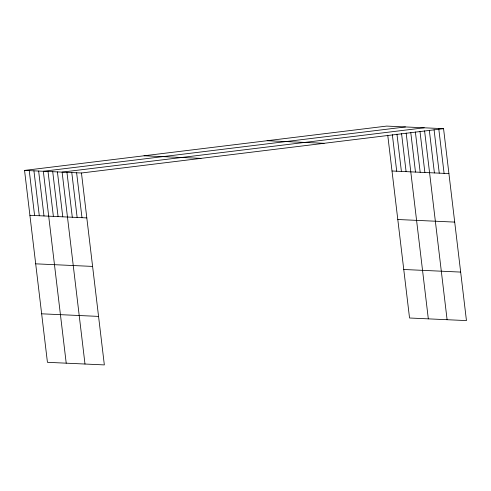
<?xml version="1.0" encoding="UTF-8"?>
<svg xmlns="http://www.w3.org/2000/svg" width="491" height="491" viewBox="0 0 491 491"><rect width="100%" height="100%" fill="white"/><g stroke="black" fill="none" stroke-linecap="round" stroke-linejoin="round"><path stroke-width="0.74" d="M24.55 170.408L81.457 172.998L104.344 364.911L47.437 362.321L24.55 170.408L386.656 126.089L443.563 128.679L466.45 320.592L409.543 318.002L387.743 135.221M405.437 126.942L43.331 171.261L66.217 363.18M424.218 127.795L62.112 172.114L84.992 364.034M81.457 172.998L443.563 128.679M267.159 140.714L324.072 143.304M144.047 155.782L200.954 158.372M392.014 170.997L448.921 173.587M397.796 219.508L454.703 222.098M29.908 215.316L86.815 217.906M403.755 269.491L460.662 272.082M35.69 263.833L92.596 266.417M41.649 313.81L98.556 316.4M438.727 128.458L444.085 173.366M434.075 129.759L439.249 173.145M429.324 130.299L434.406 172.924M424.58 130.839L447.098 319.709M419.977 131.392L424.875 172.494M415.374 131.938L420.179 172.28M410.764 132.484L415.484 172.065M406.161 133.03L428.324 318.855M401.558 133.577L406.094 171.635M396.955 134.129L401.399 171.427M392.352 134.675L396.71 171.212M76.621 172.777L81.979 217.685M71.784 172.556L77.142 217.464M66.948 172.335L72.3 217.249M57.416 171.905L62.768 216.813M52.721 171.69L58.073 216.599M48.026 171.476L53.378 216.384M38.636 171.052L43.987 215.96M33.94 170.837L39.292 215.745M29.245 170.623L34.597 215.531"/></g></svg>
